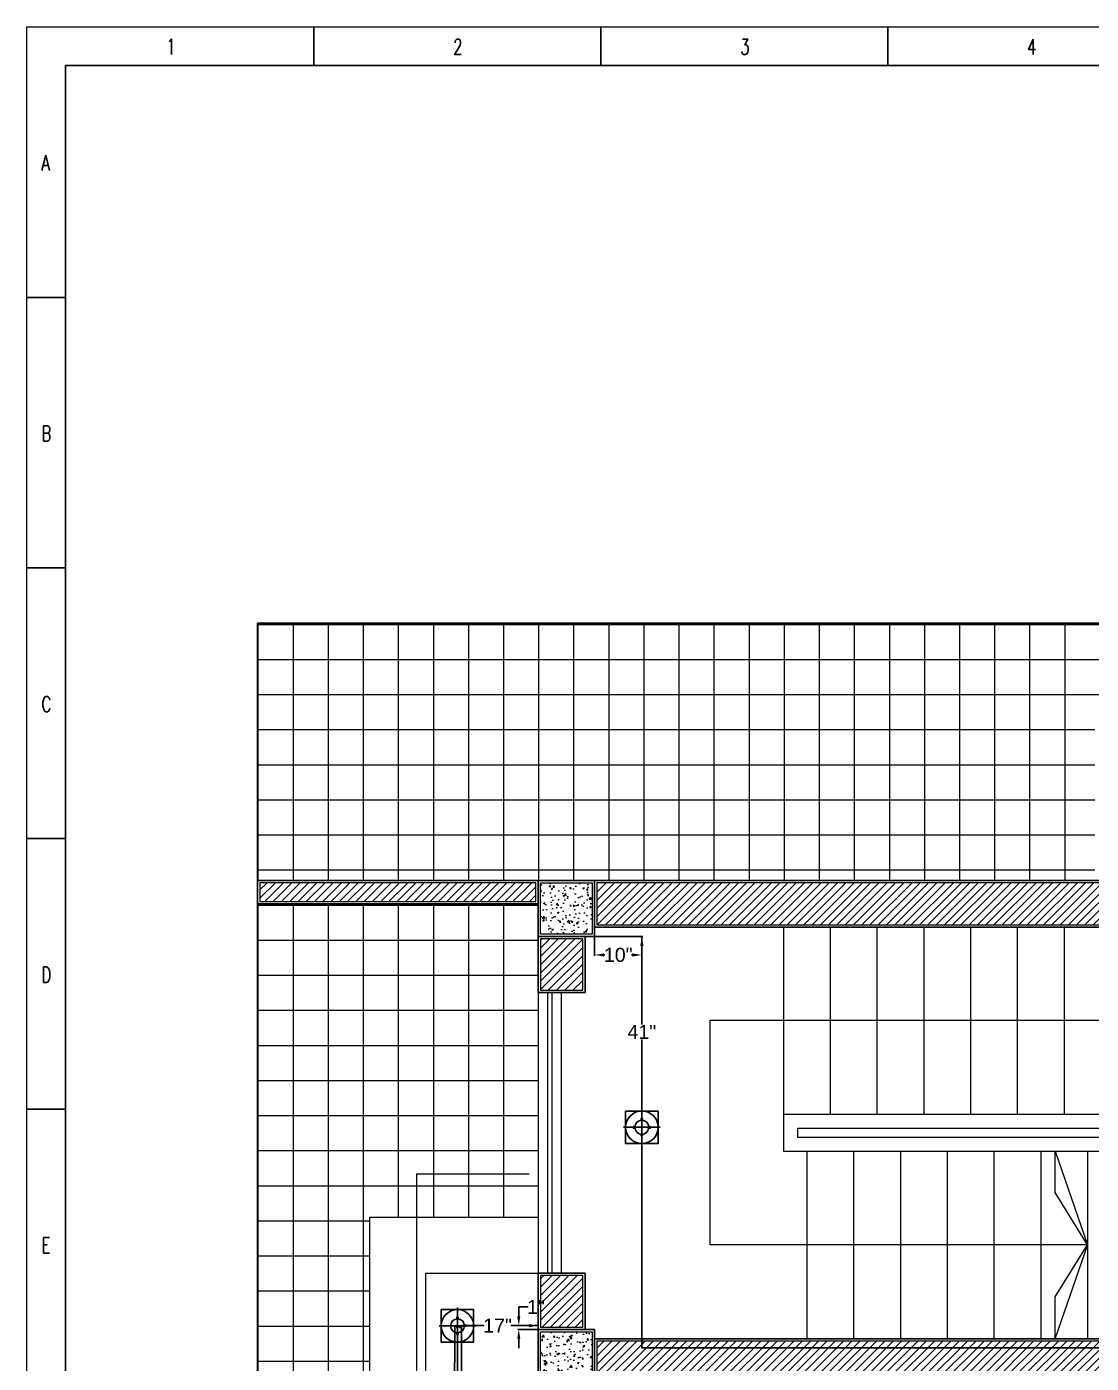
# Model space of a CAD drawing. Header units: inches. Extents: x 112 to 4169, y -2569 to 841.
# Drawn here: x 120.7 to 348.4, y -773.5 to -487.7 of the extents above; entities that cross this region are included whole.
import ezdxf

# ---------------------------------------------------------------- set-up
doc = ezdxf.new("R2010")
doc.units = ezdxf.units.IN
doc.header["$MEASUREMENT"] = 0
doc.layers.get('Defpoints').update_dxf_attribs({"lineweight": 0})
for name, color, linetype in [('Cables', 7, 'Continuous'), ('Lights', 7, 'Continuous'), ('PVC Conduit and Circular Boxes', 7, 'Continuous'), ('wall 05', 253, 'Continuous')]:
    doc.layers.add(name, color=color, linetype=linetype)
for name, color, linetype, lineweight in [('COLUMN', 1, 'Continuous', 25), ('Glass', 5, 'Continuous', 9), ('HACTH', 8, 'Continuous', 9), ('MARKER', 171, 'Continuous', 15), ('Plaster Line', 254, 'Continuous', 15), ('railing', 232, 'Continuous', 15), ('Stair', 86, 'Continuous', 18), ('WINDOW', 140, 'Continuous', 9)]:
    doc.layers.add(name, color=color, linetype=linetype, lineweight=lineweight)
doc.styles.get("Standard").update_dxf_attribs({"font": 'arial.ttf'})
doc.styles.add('TEG BORDER', font='txt_qlt.shx', dxfattribs={"width": 0.7, "bigfont": 'hztxt.shx'})
doc.dimstyles.get("Standard").update_dxf_attribs({"dimtxt": 3, "dimasz": 2, "dimexe": 0.18, "dimexo": 0.0625, "dimgap": 0.09, "dimtad": 0, "dimtih": 1, "dimtoh": 1, "dimdec": 0, "dimzin": 0, "dimdsep": 46, "dimtxsty": 'Standard', "dimcen": 0.09, "dimclrd": 5, "dimadec": 0, "dimazin": 0, "dimtfac": 1, "dimtdec": 0, "dimtofl": 0, "dimtmove": 0, "dimatfit": 3, "dimfxl": 1, "dimtolj": 1, "dimtzin": 0, "dimarcsym": 0})
pattern_1 = [(45, (-121864.7342, -172383.6424), (-0.8838834765, 0.8838834765), [])]

# ---------------------------------------------------------------- blocks, each defined once
blk = doc.blocks.new('C 12X12')
at = {"layer": 'HACTH'}
h = blk.add_hatch(dxfattribs=at)
h.set_pattern_fill('AR-CONC', color=256, scale=0.5, style=0)
h.set_pattern_definition([(50, (0, 0), (3.58630091, -0.313760675), [0.375, -4.125]), (355, (0, 0), (-0.69375667, 3.76096067), [0.3, -3.3]), (100.4514, (0.299, -0.026), (2.89254691, 3.44719771), [0.31870095, -3.50571056]), (46.1842, (0, 1), (5.33620524, -0.82759507), [0.5625, -6.1875]), (96.6356, (0.4447, 0.931), (4.67331353, 4.87058935), [0.47805144, -5.258565]), (351.1842, (0, 1), (4.67330973, 4.870593), [0.45, -4.95]), (21, (0.5, 0.75), (2.98453526, -2.01309445), [0.375, -4.125]), (326, (0.5, 0.75), (1.21657666, 3.62575023), [0.3, -3.3]), (71.4514, (0.7487, 0.5822), (4.20111314, 1.61265248), [0.31870095, -3.50571056]), (37.5, (0, 0), (0.060799277, 1.66446927), [0, -3.26, 0, -3.35, 0, -3.3125]), (7.5, (0, 0), (1.315347687, 1.97205856), [0, -1.91, 0, -3.185, 0, -1.2625]), (327.5, (-1.115, 0), (2.66911218, -0.112774359), [0, -1.25, 0, -3.9, 0, -5.175]), (317.5, (-1.615, 0), (2.915930847, 0.50052491), [0, -1.625, 0, -2.59, 0, -3.675])])
h.paths.add_polyline_path([(88279, -6819.5), (88279, -6808.5), (88268, -6808.5), (88268, -6819.5)])
at = {"layer": 'COLUMN'}
blk.add_lwpolyline([(88267.5, -6808), (88279.5, -6808), (88279.5, -6820), (88267.5, -6820)], close=True, dxfattribs=at)
at = {"layer": 'Plaster Line'}
blk.add_lwpolyline([(88268, -6808.5), (88279, -6808.5), (88279, -6819.5), (88268, -6819.5)], close=True, dxfattribs=at)
blk = doc.blocks.new('240 BORDER A2')
for p, q in [((37.12, 420), (37.12, 415)), ((74.25, 420), (74.25, 415)), ((111.38, 420), (111.38, 415)), ((0, 385), (5, 385)), ((0, 350), (5, 350)), ((0, 315), (5, 315)), ((0, 280), (5, 280))]:
    blk.add_line(p, q)
at = {"linetype": 'Continuous'}
for p, q in [((489, 415), (5, 415)), ((5, 415), (5, 5))]:
    blk.add_line(p, q, dxfattribs=at)
at = {"color": 5, "lineweight": 15}
blk.add_lwpolyline([(0, 420), (594, 420), (594, 0), (0, 0)], close=True, dxfattribs=at)
blk.add_lwpolyline([(5, 415), (589, 415), (589, 5), (5, 5)], close=True)
at = {"char_height": 2, "width": 2, "attachment_point": 1, "style": 'TEG BORDER'}
for s, insert in [('1', (18.05, 418.41)), ('2', (55.17, 418.41)), ('3', (92.3, 418.41)), ('4', (129.42, 418.41)), ('A', (1.91, 403.39)), ('B', (1.91, 368.39)), ('C', (1.91, 333.39)), ('D', (1.91, 298.39)), ('E', (1.91, 263.39))]:
    blk.add_mtext(s, dxfattribs=dict(at, insert=insert))
blk = doc.blocks.new('*D413')
at = {"color": 0, "lineweight": -2, "transparency": 16777216}
for p, q in [((242.18, -682.24), (252.45, -682.24)), ((252.21, -723.02), (252.09, -723.02))]:
    blk.add_line(p, q, dxfattribs=at)
at = {"color": 5, "lineweight": -2, "transparency": 16777216}
for p, q in [((252.27, -684.24), (252.27, -701.03)), ((252.27, -721.02), (252.27, -704.23))]:
    blk.add_line(p, q, dxfattribs=at)
at = {"color": 5, "transparency": 16777216}
for points in [[(251.94, -684.24), (252.61, -684.24), (252.27, -682.24)], [(251.94, -721.02), (252.61, -721.02), (252.27, -723.02)]]:
    blk.add_solid(points, dxfattribs=at)
at = {"layer": 'Defpoints', "color": 0, "transparency": 16777216}
for p in [(242.12, -682.24), (252.27, -723.02), (252.27, -723.02)]:
    blk.add_point(p, dxfattribs=at)
at = {"color": 0, "transparency": 16777216, "insert": (252.27, -702.63), "char_height": 3, "attachment_point": 5}
blk.add_mtext('\\A1;41"', dxfattribs=at)
blk = doc.blocks.new('*D414')
at = {"color": 0, "lineweight": -2, "transparency": 16777216}
for p, q in [((242.18, -682.3), (242.18, -686.36)), ((252.27, -682.3), (252.27, -686.36))]:
    blk.add_line(p, q, dxfattribs=at)
at = {"color": 5, "lineweight": -2, "transparency": 16777216}
for p, q in [((244.18, -686.18), (244.39, -686.18)), ((250.27, -686.18), (250.06, -686.18))]:
    blk.add_line(p, q, dxfattribs=at)
at = {"color": 5, "transparency": 16777216}
for points in [[(244.18, -685.85), (244.18, -686.52), (242.18, -686.18)], [(250.27, -685.85), (250.27, -686.52), (252.27, -686.18)]]:
    blk.add_solid(points, dxfattribs=at)
at = {"layer": 'Defpoints', "color": 0, "transparency": 16777216}
for p in [(242.18, -682.24), (252.27, -682.24), (252.27, -686.18)]:
    blk.add_point(p, dxfattribs=at)
at = {"color": 0, "transparency": 16777216, "insert": (247.23, -686.18), "char_height": 3, "attachment_point": 5}
blk.add_mtext('\\A1;10"', dxfattribs=at)
blk = doc.blocks.new('*D422')
at = {"color": 0, "lineweight": -2, "transparency": 16777216}
for p, q in [((212.72, -766), (212.72, -765.25)), ((230.12, -766.17), (230.12, -765.25))]:
    blk.add_line(p, q, dxfattribs=at)
at = {"color": 5, "lineweight": -2, "transparency": 16777216}
for p, q in [((214.72, -765.43), (218.58, -765.43)), ((228.12, -765.43), (224.26, -765.43))]:
    blk.add_line(p, q, dxfattribs=at)
at = {"color": 5, "transparency": 16777216}
for points in [[(214.72, -765.09), (214.72, -765.76), (212.72, -765.43)], [(228.12, -765.09), (228.12, -765.76), (230.12, -765.43)]]:
    blk.add_solid(points, dxfattribs=at)
at = {"layer": 'Defpoints', "color": 0, "transparency": 16777216}
for p in [(212.72, -765.43), (212.72, -766.06), (230.12, -766.23)]:
    blk.add_point(p, dxfattribs=at)
at = {"color": 0, "transparency": 16777216, "insert": (221.42, -765.43), "char_height": 3, "attachment_point": 5}
blk.add_mtext('\\A1;17"', dxfattribs=at)
blk = doc.blocks.new('*D423')
at = {"color": 5, "lineweight": -2, "transparency": 16777216}
for p, q in [((225.96, -763.43), (225.96, -761.43)), ((225.96, -761.43), (227.96, -761.43)), ((225.96, -768.23), (225.96, -770.23))]:
    blk.add_line(p, q, dxfattribs=at)
at = {"color": 0, "lineweight": -2, "transparency": 16777216}
for p, q in [((230.05, -765.43), (225.78, -765.43)), ((230.05, -766.23), (225.78, -766.23))]:
    blk.add_line(p, q, dxfattribs=at)
at = {"color": 5, "transparency": 16777216}
for points in [[(225.62, -763.43), (226.29, -763.43), (225.96, -765.43)], [(225.62, -768.23), (226.29, -768.23), (225.96, -766.23)]]:
    blk.add_solid(points, dxfattribs=at)
at = {"layer": 'Defpoints', "color": 0, "transparency": 16777216}
for p in [(225.96, -765.43), (230.12, -765.43), (230.12, -766.23)]:
    blk.add_point(p, dxfattribs=at)
at = {"color": 0, "transparency": 16777216, "insert": (229.63, -761.43), "char_height": 3, "attachment_point": 5}
blk.add_mtext('\\A1;1"', dxfattribs=at)

msp = doc.modelspace()

# ---------------------------------------------------------------- hatches: boundary and pattern name
at = {"layer": 'HACTH', "ltscale": 10}
h = msp.add_hatch(dxfattribs=at)
h.set_pattern_fill('ANSI37', color=256, scale=60, angle=45, style=0)
h.set_pattern_definition([(90, (-138384.7415, -172410.518), (-7.5, 1e-15), []), (180, (-138384.7415, -172410.518), (-1e-15, -7.5), [])])
h.paths.add_polyline_path([(894.13, -615.23), (839.12, -615.23), (170.12, -615.23), (170.12, -670.24), (230.12, -670.24), (242.12, -670.24), (349.12, -670.24), (349.12, -634.23), (493.12, -634.23), (493.12, -670.24), (499.12, -670.24), (499.12, -652.24), (569.12, -652.24), (569.12, -670.24), (593.12, -670.24), (593.12, -652.24), (663.12, -652.24), (663.12, -670.24), (673.12, -670.24), (728.12, -670.24), (728.12, -652.24), (798.12, -652.24), (798.12, -670.24), (827.12, -670.24), (839.12, -670.24), (839.12, -682.24), (839.12, -689.24), (857.12, -689.24), (857.12, -759.24), (839.12, -759.24), (839.12, -785.24), (857.12, -785.24), (857.12, -850.24), (875.13, -850.24), (875.13, -950.24), (839.12, -950.24), (839.12, -964.24), (839.12, -1024.24), (894.13, -1024.24)])
h.paths.add_polyline_path([(230.12, -689.23), (230.12, -682.24), (230.12, -675.24), (170.12, -675.24), (170.12, -874.24), (230.12, -874.24), (230.12, -844.23), (212.12, -844.23), (194.11, -844.23), (194.11, -742.23), (230.12, -742.23)], flags=17)
at = {"layer": 'HACTH'}
h = msp.add_hatch(dxfattribs=at)
h.set_pattern_fill('ANSI31', color=256, scale=10, style=0)
h.set_pattern_definition(pattern_1)
h.paths.add_polyline_path([(229.62, -674.74), (229.62, -670.74), (170.62, -670.74), (170.62, -674.74)])
h = msp.add_hatch(dxfattribs=at)
h.set_pattern_fill('ANSI31', color=256, scale=10, style=0)
h.set_pattern_definition(pattern_1)
h.paths.add_polyline_path([(384.62, -679.73), (384.62, -670.74), (242.62, -670.74), (242.62, -679.73)])
h = msp.add_hatch(dxfattribs=at)
h.set_pattern_fill('ANSI31', color=256, scale=10, style=0)
h.set_pattern_definition(pattern_1)
h.paths.add_polyline_path([(230.62, -693.73), (239.62, -693.73), (239.62, -682.74), (230.62, -682.74)])
h = msp.add_hatch(dxfattribs=at)
h.set_pattern_fill('ANSI31', color=256, scale=10, style=0)
h.set_pattern_definition(pattern_1)
h.paths.add_polyline_path([(239.62, -754.73), (230.62, -754.73), (230.62, -765.73), (239.62, -765.73)])
h = msp.add_hatch(dxfattribs=at)
h.set_pattern_fill('ANSI31', color=256, scale=10, style=0)
h.set_pattern_definition([(45, (-121864.4842, -172383.6424), (-0.8838834765, 0.8838834765), [])])
h.paths.add_polyline_path([(242.62, -768.73), (242.62, -777.73), (316.62, -777.6), (316.62, -819.74), (260.62, -819.74), (260.62, -823.74), (316.62, -823.74), (316.62, -874.74), (242.62, -874.74), (242.62, -878.74), (320.62, -878.74), (320.62, -874.74), (320.62, -777.78), (390.62, -777.66), (390.62, -768.73)])

# ---------------------------------------------------------------- linework, layer by layer
for points in [[(250.79, -722.89), (250.45, -722.89), (250.45, -723.19), (250.79, -723.19)], [(252.12, -721.54), (252.12, -721.2), (252.42, -721.2), (252.42, -721.54)], [(253.76, -722.89), (254.1, -722.89), (254.09, -723.19), (253.76, -723.19)], [(252.12, -724.51), (252.12, -724.85), (252.42, -724.85), (252.42, -724.51)], [(212.69, -763.99), (212.69, -763.65), (212.99, -763.65), (212.99, -763.99)], [(212.69, -766.96), (212.69, -767.3), (212.99, -767.3), (212.99, -766.96)]]:
    msp.add_lwpolyline(points)
for centre in [(252.27, -723.02), (212.84, -765.48)]:
    msp.add_circle(centre, 1.49)
at = {"layer": 'Cables', "color": 3}
for p, q in [((252.27, -723.02), (252.27, -770.16)), ((212.84, -823.13), (212.84, -762)), ((252.27, -770.16), (458.86, -770.16))]:
    msp.add_line(p, q, dxfattribs=at)
at = {"layer": 'Glass', "ltscale": 10}
msp.add_lwpolyline([(232.12, -754.23), (233.12, -754.23), (233.12, -694.23), (232.12, -694.23)], close=True, dxfattribs=at)
at = {"layer": 'Lights', "color": 40}
for p, q in [((252.27, -726.96), (252.27, -719.08)), ((256.21, -723.02), (248.33, -723.02)), ((212.84, -769.42), (212.84, -761.54)), ((216.78, -765.47), (208.9, -765.48))]:
    msp.add_line(p, q, dxfattribs=at)
at = {"layer": 'Lights'}
for points in [[(248.8, -719.55), (255.75, -719.55), (255.75, -726.5), (248.8, -726.5)], [(209.36, -762), (216.31, -762), (216.31, -768.95), (209.36, -768.95)]]:
    msp.add_lwpolyline(points, close=True, dxfattribs=at)
for centre in [(252.27, -723.02), (212.84, -765.48)]:
    msp.add_circle(centre, 3.48, dxfattribs=at)
at = {"layer": 'MARKER'}
msp.add_lwpolyline([(347.56, -748.13), (340.67, -736.95), (340.67, -728.13), (347.56, -748.13), (340.67, -768.13), (340.67, -759.31), (347.56, -748.13), (266.91, -748.13), (266.91, -700.13), (390, -700.13)], dxfattribs=at)
at = {"layer": 'Plaster Line'}
for points in [[(170.62, -674.74), (229.62, -674.74), (229.62, -670.74), (170.62, -670.74)], [(384.62, -670.74), (242.62, -670.74), (242.62, -679.73), (384.62, -679.73)], [(239.62, -682.74), (230.62, -682.74), (230.62, -693.73), (239.62, -693.73)], [(239.62, -754.73), (230.62, -754.73), (230.62, -765.73), (239.62, -765.73)]]:
    msp.add_lwpolyline(points, close=True, dxfattribs=at)
msp.add_lwpolyline([(316.62, -823.74), (316.62, -874.74), (242.62, -874.74), (242.62, -878.74), (320.62, -878.74), (320.62, -874.74), (320.62, -874.74), (320.62, -777.78), (390.62, -777.66), (390.62, -768.73), (242.62, -768.73), (242.62, -777.73), (316.62, -777.6), (316.62, -819.74)], dxfattribs=at)
at = {"layer": 'PVC Conduit and Circular Boxes'}
msp.add_lwpolyline([(213.73, -811.54, -0.424763), (212.76, -811.68, 0.571886), (212.09, -811.75), (212.28, -765.67, -0.456322), (213.17, -765.68, 0.605884), (213.7, -765.69)], format="xyb", close=True, dxfattribs=at)
at = {"layer": 'railing', "ltscale": 20}
for points in [[(370.12, -615.23), (170.12, -615.23), (170.12, -670.24), (170.12, -615.23), (839.12, -615.23), (894.13, -615.23), (894.13, -1024.24), (838.62, -1024.24)], [(170.12, -874.24), (170.12, -675.24)]]:
    msp.add_lwpolyline(points, dxfattribs=at)
at = {"layer": 'railing'}
for points in [[(282.62, -720.23), (387.62, -720.23), (387.62, -728.23), (282.62, -728.23)], [(285.62, -723.23), (384.62, -723.23), (384.62, -725.23), (285.62, -725.23)]]:
    msp.add_lwpolyline(points, close=True, dxfattribs=at)
at = {"layer": 'Stair'}
for p, q in [((282.62, -720.23), (282.62, -680.23)), ((292.62, -720.23), (292.62, -680.23)), ((302.62, -720.23), (302.62, -680.23)), ((312.62, -720.23), (312.62, -680.23)), ((322.62, -720.23), (322.62, -680.23)), ((332.62, -720.23), (332.62, -680.23)), ((342.62, -720.23), (342.62, -680.23)), ((287.62, -768.23), (287.62, -728.23)), ((297.62, -768.23), (297.62, -728.23)), ((307.62, -768.23), (307.62, -728.23)), ((317.62, -768.23), (317.62, -728.23)), ((327.62, -768.23), (327.62, -728.23)), ((337.62, -768.23), (337.62, -728.23)), ((347.62, -768.23), (347.62, -728.23))]:
    msp.add_line(p, q, dxfattribs=at)
at = {"layer": 'Stair', "linetype": 'Continuous', "ltscale": 10}
for points in [[(228.18, -810.98), (204.18, -810.98), (204.18, -732.98), (228.19, -732.98)], [(230.11, -844.23), (194.11, -844.23), (194.11, -742.23), (230.12, -742.23)], [(230.11, -832.23), (206.11, -832.23), (206.11, -754.23), (230.12, -754.23)]]:
    msp.add_lwpolyline(points, dxfattribs=at)
at = {"layer": 'wall 05'}
for points in [[(170.12, -675.24), (230.12, -675.24), (230.12, -670.24), (170.12, -670.24)], [(385.12, -670.24), (242.12, -670.24), (242.12, -680.23), (385.12, -680.23)], [(240.12, -682.24), (230.12, -682.24), (230.12, -694.23), (240.12, -694.23)], [(240.12, -754.23), (230.12, -754.23), (230.12, -766.23), (240.12, -766.23)]]:
    msp.add_lwpolyline(points, close=True, dxfattribs=at)
msp.add_lwpolyline([(316.12, -824.24), (316.12, -874.24), (242.12, -874.24), (242.12, -879.24), (321.12, -879.24), (321.12, -874.24), (321.12, -874.24), (321.12, -778.23), (391.12, -778.23), (391.12, -768.23), (242.12, -768.23), (242.12, -778.23), (316.12, -778.23), (316.12, -819.24)], dxfattribs=at)
at = {"layer": 'WINDOW', "ltscale": 10}
msp.add_lwpolyline([(230.12, -754.23), (235.12, -754.23), (235.12, -694.23), (230.12, -694.23)], close=True, dxfattribs=at)
msp.add_lwpolyline([(235.12, -754.23), (235.12, -694.23)], dxfattribs=at)

# ---------------------------------------------------------------- block references
at = {"xscale": 1.652949273830399, "yscale": 1.652949273830399, "zscale": 1.652949273830399}
msp.add_blockref('240 BORDER A2', (120.75, -1181.97), dxfattribs=at)
at = {"layer": 'HACTH'}
for p in [(-88037.38, 6137.76), (-88037.38, 6041.77)]:
    msp.add_blockref('C 12X12', p, dxfattribs=at)

# ---------------------------------------------------------------- dimensions: what is measured, and where the dimension line sits
for base, p1, p2, picture, middle in [((252.27, -723.02), (242.12, -682.24), (252.27, -723.02), '*D413', (252.27, -702.63)), ((225.96, -765.43), (230.12, -766.23), (230.12, -765.43), '*D423', (229.63, -761.43))]:
    dim = msp.add_linear_dim(base=base, p1=p1, p2=p2, angle=90, dimstyle='Standard', override={"dimpost": '"'})
    dim.commit()
    dim.dimension.update_dxf_attribs({"geometry": picture, "text_midpoint": middle})
for base, p1, p2, picture, middle in [((252.27, -686.18), (242.18, -682.24), (252.27, -682.24), '*D414', (247.23, -686.18)), ((212.72, -765.43), (230.12, -766.23), (212.72, -766.06), '*D422', (221.42, -765.43))]:
    dim = msp.add_linear_dim(base=base, p1=p1, p2=p2, dimstyle='Standard', override={"dimpost": '"'})
    dim.commit()
    dim.dimension.update_dxf_attribs({"geometry": picture, "text_midpoint": middle})

doc.saveas('drawing.dxf')
